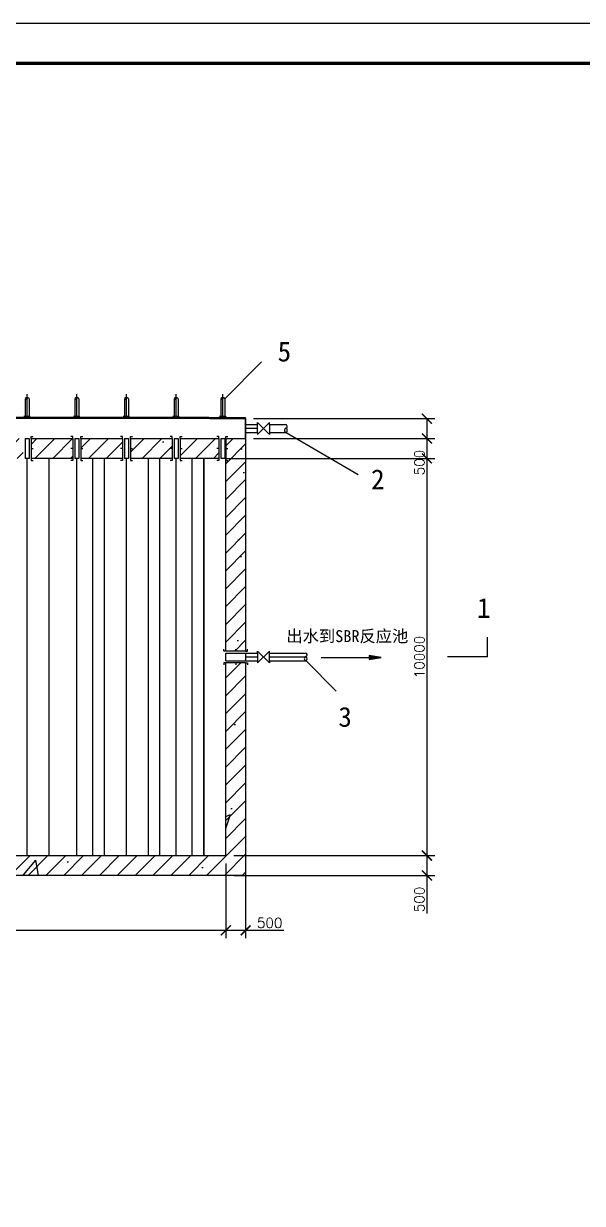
# Model space of a CAD drawing. Header units: millimetres. Extents: x 1414 to 3190, y 159 to 1050.
# Drawn here: x 1727.9 to 1868.5, y 753 to 1050 of the extents above; entities that cross this region are included whole.
import ezdxf

# ---------------------------------------------------------------- set-up
doc = ezdxf.new("R2010")
doc.units = ezdxf.units.MM
for name, color, linetype in [('图层1', 1, 'Continuous'), ('图层3', 3, 'Continuous'), ('图层4', 4, 'Continuous')]:
    doc.layers.add(name, color=color, linetype=linetype)
doc.layers.add('图层2', color=5, linetype='Continuous', lineweight=25)
doc.styles.get("Standard").update_dxf_attribs({"font": 'txt', "bigfont": 'gbcbig.shx'})
doc.dimstyles.new('副本 ISO-25', dxfattribs={"dimtxt": 2.5, "dimasz": 2.5, "dimexe": 2, "dimexo": 2, "dimtad": 1, "dimlfac": 100, "dimtxsty": 'Standard', "dimblk": 'ARCHTICK', "dimcen": 2.5, "dimadec": 0, "dimazin": 0, "dimtfac": 1, "dimtmove": 0, "dimatfit": 3, "dimfxl": 1, "dimarcsym": 0})

# ---------------------------------------------------------------- blocks, each defined once
blk = doc.blocks.new('_ArchTick')
at = {"color": 0, "linetype": 'ByBlock', "const_width": 0.15}
blk.add_lwpolyline([(-0.5, -0.5), (0.5, 0.5)], dxfattribs=at)
blk = doc.blocks.new('*D15')
at = {"layer": '图层4', "color": 0, "lineweight": -2, "transparency": 16777216}
for p, q in [((1578.81, 838.52), (1578.81, 819.72)), ((1778.81, 838.52), (1778.81, 819.72)), ((1578.81, 821.72), (1778.81, 821.72))]:
    blk.add_line(p, q, dxfattribs=at)
at = {"layer": '图层4', "color": 0, "lineweight": -2, "transparency": 16777216, "xscale": 2.5, "yscale": 2.5, "zscale": 2.5, "rotation": 180}
blk.add_blockref('_ArchTick', (1578.81, 821.72), dxfattribs=at)
at = {"layer": '图层4', "color": 0, "lineweight": -2, "transparency": 16777216, "xscale": 2.5, "yscale": 2.5, "zscale": 2.5}
blk.add_blockref('_ArchTick', (1778.81, 821.72), dxfattribs=at)
at = {"layer": '图层4', "color": 0, "lineweight": 25, "transparency": 16777216, "insert": (1678.81, 823.6), "char_height": 2.5, "attachment_point": 5}
blk.add_mtext('20000', dxfattribs=at)
blk = doc.blocks.new('*D16')
at = {"layer": '图层4', "color": 0, "lineweight": -2, "transparency": 16777216}
for p, q in [((1778.81, 838.52), (1778.81, 819.72)), ((1783.81, 838.52), (1783.81, 819.72)), ((1778.81, 821.72), (1783.81, 821.72)), ((1783.81, 821.72), (1793.39, 821.72))]:
    blk.add_line(p, q, dxfattribs=at)
at = {"layer": '图层4', "color": 0, "lineweight": -2, "transparency": 16777216, "xscale": 2.5, "yscale": 2.5, "zscale": 2.5, "rotation": 180}
blk.add_blockref('_ArchTick', (1778.81, 821.72), dxfattribs=at)
at = {"layer": '图层4', "color": 0, "lineweight": -2, "transparency": 16777216, "xscale": 2.5, "yscale": 2.5, "zscale": 2.5}
blk.add_blockref('_ArchTick', (1783.81, 821.72), dxfattribs=at)
at = {"layer": '图层4', "color": 0, "lineweight": 25, "transparency": 16777216, "insert": (1789.85, 823.6), "char_height": 2.5, "attachment_point": 5}
blk.add_mtext('500', dxfattribs=at)
blk = doc.blocks.new('*D26')
at = {"layer": '图层4', "color": 0, "lineweight": -2, "transparency": 16777216}
for p, q in [((1785.81, 950.52), (1831.42, 950.52)), ((1829.42, 950.52), (1829.42, 945.52)), ((1785.81, 945.52), (1831.42, 945.52)), ((1829.42, 945.52), (1829.42, 935.94))]:
    blk.add_line(p, q, dxfattribs=at)
at = {"layer": '图层4', "color": 0, "lineweight": -2, "transparency": 16777216, "xscale": 2.5, "yscale": 2.5, "zscale": 2.5}
for p, rotation in [((1829.42, 950.52), 90), ((1829.42, 945.52), 270)]:
    blk.add_blockref('_ArchTick', p, dxfattribs=dict(at, rotation=rotation))
at = {"layer": '图层4', "color": 0, "transparency": 16777216, "insert": (1827.54, 939.48), "char_height": 2.5, "attachment_point": 5, "rotation": 90}
blk.add_mtext('500', dxfattribs=at)
blk = doc.blocks.new('*D27')
at = {"layer": '图层4', "color": 0, "lineweight": -2, "transparency": 16777216}
for p, q in [((1780.81, 840.52), (1831.42, 840.52)), ((1829.42, 840.52), (1829.42, 835.52)), ((1780.81, 835.52), (1831.42, 835.52)), ((1829.42, 835.52), (1829.42, 825.94))]:
    blk.add_line(p, q, dxfattribs=at)
at = {"layer": '图层4', "color": 0, "lineweight": -2, "transparency": 16777216, "xscale": 2.5, "yscale": 2.5, "zscale": 2.5}
for p, rotation in [((1829.42, 840.52), 90), ((1829.42, 835.52), 270)]:
    blk.add_blockref('_ArchTick', p, dxfattribs=dict(at, rotation=rotation))
at = {"layer": '图层4', "color": 0, "transparency": 16777216, "insert": (1827.54, 829.48), "char_height": 2.5, "attachment_point": 5, "rotation": 90}
blk.add_mtext('500', dxfattribs=at)
blk = doc.blocks.new('*D29')
at = {"layer": '图层4', "color": 0, "lineweight": -2, "transparency": 16777216}
for p, q in [((1779.06, 940.52), (1831.42, 940.52)), ((1829.42, 940.52), (1829.42, 840.52)), ((1780.81, 840.52), (1831.42, 840.52))]:
    blk.add_line(p, q, dxfattribs=at)
at = {"layer": '图层4', "color": 0, "lineweight": -2, "transparency": 16777216, "xscale": 2.5, "yscale": 2.5, "zscale": 2.5}
for p, rotation in [((1829.42, 940.52), 90), ((1829.42, 840.52), 270)]:
    blk.add_blockref('_ArchTick', p, dxfattribs=dict(at, rotation=rotation))
at = {"layer": '图层4', "color": 0, "transparency": 16777216, "insert": (1827.54, 890.52), "char_height": 2.5, "attachment_point": 5, "rotation": 90}
blk.add_mtext('10000', dxfattribs=at)

msp = doc.modelspace()

# ---------------------------------------------------------------- hatches: boundary and pattern name
at = {"lineweight": -2}
msp.add_hatch(color=256, dxfattribs=at).paths.add_polyline_path([(1814.88762, 889.86092), (1817.88762, 890.36092), (1814.88762, 890.86092)])
at = {"layer": '图层4'}
h = msp.add_hatch(dxfattribs=at)
h.set_pattern_fill('AR-CONC', color=256, scale=0.25, style=0)
h.paths.add_polyline_path([(1578.80529, 940.5236), (1578.80529, 945.5236), (1573.80529, 945.5236), (1573.80529, 892.0236), (1578.80529, 892.0236)])
h.paths.add_polyline_path([(1578.80529, 889.0236), (1573.80529, 889.0236), (1573.80529, 835.5236), (1578.80529, 835.5236), (1783.80529, 835.5236), (1783.80529, 840.5236), (1783.80529, 889.0236), (1778.80529, 889.0236), (1778.80529, 840.5236), (1578.80529, 840.5236)])
h.paths.add_polyline_path([(1590.30529, 945.5236), (1580.55529, 945.5236), (1580.55529, 940.5236), (1590.30529, 940.5236)])
h.paths.add_polyline_path([(1602.80529, 945.5236), (1592.30529, 945.5236), (1592.30529, 940.5236), (1602.80529, 940.5236)])
h.paths.add_polyline_path([(1615.30529, 945.5236), (1604.80529, 945.5236), (1604.80529, 940.5236), (1615.30529, 940.5236)])
h.paths.add_polyline_path([(1627.80529, 945.5236), (1617.30529, 945.5236), (1617.30529, 940.5236), (1627.80529, 940.5236)])
h.paths.add_polyline_path([(1640.30529, 945.5236), (1629.80529, 945.5236), (1629.80529, 940.5236), (1640.30529, 940.5236)])
h.paths.add_polyline_path([(1652.80529, 945.5236), (1642.30529, 945.5236), (1642.30529, 940.5236), (1652.80529, 940.5236)])
h.paths.add_polyline_path([(1665.30529, 945.5236), (1654.80529, 945.5236), (1654.80529, 940.5236), (1665.30529, 940.5236)])
h.paths.add_polyline_path([(1677.80529, 945.5236), (1667.30529, 945.5236), (1667.30529, 940.5236), (1677.80529, 940.5236)])
h.paths.add_polyline_path([(1690.30529, 945.5236), (1679.80529, 945.5236), (1679.80529, 940.5236), (1690.30529, 940.5236)])
h.paths.add_polyline_path([(1702.80529, 945.5236), (1692.30529, 945.5236), (1692.30529, 940.5236), (1702.80529, 940.5236)])
h.paths.add_polyline_path([(1715.30529, 945.5236), (1704.80529, 945.5236), (1704.80529, 940.5236), (1715.30529, 940.5236)])
h.paths.add_polyline_path([(1727.80529, 945.5236), (1717.30529, 945.5236), (1717.30529, 940.5236), (1727.80529, 940.5236)])
h.paths.add_polyline_path([(1740.30529, 945.5236), (1729.80529, 945.5236), (1729.80529, 940.5236), (1740.30529, 940.5236)])
h.paths.add_polyline_path([(1752.80529, 945.5236), (1742.30529, 945.5236), (1742.30529, 940.5236), (1752.80529, 940.5236)])
h.paths.add_polyline_path([(1765.30529, 945.5236), (1754.80529, 945.5236), (1754.80529, 940.5236), (1765.30529, 940.5236)])
h.paths.add_polyline_path([(1777.05529, 945.5236), (1767.30529, 945.5236), (1767.30529, 940.5236), (1777.05529, 940.5236)])
h.paths.add_polyline_path([(1783.80529, 945.5236), (1778.80529, 945.5236), (1778.80529, 940.5236), (1778.80529, 940.0236), (1778.80529, 892.0236), (1783.80529, 892.0236)])
h.paths.add_polyline_path([(1578.80529, 699.71833), (1573.80529, 699.71833), (1573.80529, 652.81833), (1573.80529, 649.81833), (1573.80529, 621.21833), (1578.80529, 621.21833), (1578.80529, 649.81833), (1578.80529, 652.81833), (1578.80529, 661.31833)])
h.paths.add_polyline_path([(1783.80529, 604.71833), (1778.80529, 604.71833), (1578.80529, 604.71833), (1578.80529, 618.21833), (1573.80529, 618.21833), (1573.80529, 599.71833), (1578.80529, 599.71833), (1778.80529, 599.71833), (1783.80529, 599.71833)])
h.paths.add_polyline_path([(1783.80529, 649.81833), (1778.80529, 649.81833), (1778.80529, 619.71833), (1783.80529, 619.71833)])
h.paths.add_polyline_path([(1783.80529, 661.31833), (1778.80529, 661.31833), (1778.80529, 652.81833), (1783.80529, 652.81833)])
h.paths.add_polyline_path([(1783.80529, 669.71833), (1778.80529, 669.71833), (1778.80529, 661.31833), (1783.80529, 661.31833)])
h.paths.add_polyline_path([(1783.80529, 673.31833), (1778.80529, 673.31833), (1778.80529, 669.71833), (1783.80529, 669.71833)])
h.paths.add_polyline_path([(1783.80529, 679.71833), (1778.80529, 679.71833), (1778.80529, 673.31833), (1783.80529, 673.31833)])
h.paths.add_polyline_path([(1783.80529, 690.46833), (1778.80529, 690.46833), (1778.80529, 679.71833), (1783.80529, 679.71833)])
h.paths.add_polyline_path([(1783.80529, 699.71833), (1778.80529, 699.71833), (1778.80529, 694.71833), (1783.80529, 694.71833)])
h.paths.add_polyline_path([(1783.80529, 694.71833), (1778.80529, 694.71833), (1778.80529, 693.46833), (1783.80529, 693.46833)])
h.paths.add_polyline_path([(2045.90511, 931.45583), (2040.90511, 931.45583), (2040.90511, 843.20583), (1940.90511, 843.20583), (1940.90511, 908.30583), (1935.90511, 908.30583), (1935.90511, 838.20583), (2045.90511, 838.20583)])
h.paths.add_polyline_path([(1940.90511, 938.20583), (1935.90511, 938.20583), (1935.90511, 916.70583), (1940.90511, 916.70583)])
h.paths.add_polyline_path([(1940.90511, 914.70583), (1935.90511, 914.70583), (1935.90511, 910.30583), (1940.90511, 910.30583)])
h.paths.add_polyline_path([(1938.40511, 927.21239), (1945.48845, 927.21239), (1945.48845, 923.46239), (1938.40511, 923.46239)], flags=24)
h = msp.add_hatch(dxfattribs=at)
h.set_pattern_fill('ANSI31', color=256, style=0)
h.paths.add_polyline_path([(1578.80529, 940.5236), (1578.80529, 945.5236), (1573.80529, 945.5236), (1573.80529, 892.0236), (1578.80529, 892.0236)])
h.paths.add_polyline_path([(1578.80529, 889.0236), (1573.80529, 889.0236), (1573.80529, 835.5236), (1578.80529, 835.5236), (1783.80529, 835.5236), (1783.80529, 840.5236), (1783.80529, 889.0236), (1778.80529, 889.0236), (1778.80529, 840.5236), (1578.80529, 840.5236)])
h.paths.add_polyline_path([(1783.80529, 945.5236), (1778.80529, 945.5236), (1778.80529, 940.5236), (1778.80529, 940.0236), (1778.80529, 892.0236), (1783.80529, 892.0236)])
h.paths.add_polyline_path([(1777.05529, 945.5236), (1767.30529, 945.5236), (1767.30529, 940.5236), (1777.05529, 940.5236)])
h.paths.add_polyline_path([(1765.30529, 945.5236), (1754.80529, 945.5236), (1754.80529, 940.5236), (1765.30529, 940.5236)])
h.paths.add_polyline_path([(1752.80529, 945.5236), (1742.30529, 945.5236), (1742.30529, 940.5236), (1752.80529, 940.5236)])
h.paths.add_polyline_path([(1740.30529, 945.5236), (1729.80529, 945.5236), (1729.80529, 940.5236), (1740.30529, 940.5236)])
h.paths.add_polyline_path([(1727.80529, 945.5236), (1717.30529, 945.5236), (1717.30529, 940.5236), (1727.80529, 940.5236)])
h.paths.add_polyline_path([(1715.30529, 945.5236), (1704.80529, 945.5236), (1704.80529, 940.5236), (1715.30529, 940.5236)])
h.paths.add_polyline_path([(1702.80529, 945.5236), (1692.30529, 945.5236), (1692.30529, 940.5236), (1702.80529, 940.5236)])
h.paths.add_polyline_path([(1690.30529, 945.5236), (1679.80529, 945.5236), (1679.80529, 940.5236), (1690.30529, 940.5236)])
h.paths.add_polyline_path([(1677.80529, 945.5236), (1667.30529, 945.5236), (1667.30529, 940.5236), (1677.80529, 940.5236)])
h.paths.add_polyline_path([(1665.30529, 945.5236), (1654.80529, 945.5236), (1654.80529, 940.5236), (1665.30529, 940.5236)])
h.paths.add_polyline_path([(1652.80529, 945.5236), (1642.30529, 945.5236), (1642.30529, 940.5236), (1652.80529, 940.5236)])
h.paths.add_polyline_path([(1640.30529, 945.5236), (1629.80529, 945.5236), (1629.80529, 940.5236), (1640.30529, 940.5236)])
h.paths.add_polyline_path([(1627.80529, 945.5236), (1617.30529, 945.5236), (1617.30529, 940.5236), (1627.80529, 940.5236)])
h.paths.add_polyline_path([(1615.30529, 945.5236), (1604.80529, 945.5236), (1604.80529, 940.5236), (1615.30529, 940.5236)])
h.paths.add_polyline_path([(1602.80529, 945.5236), (1592.30529, 945.5236), (1592.30529, 940.5236), (1602.80529, 940.5236)])
h.paths.add_polyline_path([(1578.80529, 649.81833), (1578.80529, 652.81833), (1578.80529, 661.31833), (1578.80529, 699.71833), (1573.80529, 699.71833), (1573.80529, 652.81833), (1573.80529, 649.81833), (1573.80529, 621.21833), (1578.80529, 621.21833)])
h.paths.add_polyline_path([(1783.80529, 604.71833), (1778.80529, 604.71833), (1578.80529, 604.71833), (1578.80529, 618.21833), (1573.80529, 618.21833), (1573.80529, 599.71833), (1578.80529, 599.71833), (1778.80529, 599.71833), (1783.80529, 599.71833)])
h.paths.add_polyline_path([(1783.80529, 690.46833), (1778.80529, 690.46833), (1778.80529, 679.71833), (1783.80529, 679.71833)])
h.paths.add_polyline_path([(1783.80529, 699.71833), (1778.80529, 699.71833), (1778.80529, 694.71833), (1783.80529, 694.71833)])
h.paths.add_polyline_path([(1783.80529, 679.71833), (1778.80529, 679.71833), (1778.80529, 673.31833), (1783.80529, 673.31833)])
h.paths.add_polyline_path([(1783.80529, 673.31833), (1778.80529, 673.31833), (1778.80529, 669.71833), (1783.80529, 669.71833)])
h.paths.add_polyline_path([(1783.80529, 669.71833), (1778.80529, 669.71833), (1778.80529, 661.31833), (1783.80529, 661.31833)])
h.paths.add_polyline_path([(1783.80529, 661.31833), (1778.80529, 661.31833), (1778.80529, 652.81833), (1783.80529, 652.81833)])
h.paths.add_polyline_path([(1783.80529, 649.81833), (1778.80529, 649.81833), (1778.80529, 619.71833), (1783.80529, 619.71833)])
h.paths.add_polyline_path([(1783.80529, 619.71833), (1778.80529, 619.71833), (1778.80529, 616.21833), (1783.80529, 616.21833)])
h.paths.add_polyline_path([(2045.90511, 931.45583), (2040.90511, 931.45583), (2040.90511, 843.20583), (1940.90511, 843.20583), (1940.90511, 908.30583), (1935.90511, 908.30583), (1935.90511, 838.20583), (2045.90511, 838.20583)])
h.paths.add_polyline_path([(2045.90511, 938.20583), (2040.90511, 938.20583), (2040.90511, 931.45583), (2045.90511, 931.45583)])
h.paths.add_polyline_path([(1940.90511, 938.20583), (1935.90511, 938.20583), (1935.90511, 916.70583), (1940.90511, 916.70583)])
h.paths.add_polyline_path([(1940.90511, 914.70583), (1935.90511, 914.70583), (1935.90511, 910.30583), (1940.90511, 910.30583)])
h.paths.add_polyline_path([(1938.40511, 927.21239), (1945.48845, 927.21239), (1945.48845, 923.46239), (1938.40511, 923.46239)], flags=24)

# ---------------------------------------------------------------- linework, layer by layer
at = {"lineweight": 25}
for p, q in [((2255.10282, 1049.9729), (1414.10282, 1049.9729)), ((1778.59636, 955.54547), (1787.81308, 964.8509)), ((1774.55529, 950.7736), (1583.80529, 950.7736)), ((1774.80529, 950.5236), (1583.80529, 950.5236)), ((1774.80529, 950.5236), (1778.80529, 950.5236)), ((1778.80529, 950.7736), (1783.80529, 950.7736)), ((1778.80529, 950.5236), (1783.80529, 950.5236)), ((1783.80529, 945.5236), (1783.80529, 950.7736)), ((1783.80529, 950.5236), (1783.80529, 945.5236)), ((1783.80529, 949.0236), (1786.80529, 949.0236)), ((1786.80529, 948.0236), (1783.80529, 948.0236)), ((1786.80529, 949.0236), (1786.80529, 949.5236)), ((1789.80529, 949.5236), (1786.80529, 946.5236)), ((1786.80529, 949.5236), (1789.80529, 946.5236)), ((1786.80529, 947.0236), (1786.80529, 949.0236)), ((1789.80529, 949.0236), (1789.80529, 949.5236)), ((1789.80529, 949.0236), (1793.53224, 949.0236)), ((1789.80529, 949.0236), (1789.80529, 946.5236)), ((1793.53224, 949.0236), (1793.80529, 949.0236)), ((1728.30529, 945.5236), (1729.30529, 945.5236)), ((1729.80529, 945.5236), (1740.30529, 945.5236)), ((1740.80529, 945.5236), (1741.80529, 945.5236)), ((1742.30529, 945.5236), (1752.80529, 945.5236)), ((1753.30529, 945.5236), (1754.30529, 945.5236)), ((1754.80529, 945.5236), (1765.30529, 945.5236)), ((1765.80529, 945.5236), (1766.80529, 945.5236)), ((1767.30529, 945.5236), (1777.05529, 945.5236)), ((1777.55529, 945.5236), (1778.55529, 945.5236)), ((1778.80529, 945.5236), (1783.80529, 945.5236)), ((1783.80529, 947.0236), (1786.80529, 947.0236)), ((1783.80529, 945.5236), (1783.80529, 892.0236)), ((1786.80529, 947.0236), (1786.80529, 946.5236)), ((1789.80529, 947.0236), (1793.80529, 947.0236)), ((1793.80529, 947.0236), (1794.02272, 947.0236)), ((1794.02272, 947.0236), (1812.1516, 936.4588)), ((1729.30529, 940.5236), (1728.30529, 940.5236)), ((1740.30529, 940.5236), (1729.80529, 940.5236)), ((1734.35308, 840.5236), (1734.35308, 940.5236)), ((1741.80529, 940.5236), (1740.80529, 940.5236)), ((1741.30529, 840.5236), (1741.30529, 940.5236)), ((1752.80529, 940.5236), (1742.30529, 940.5236)), ((1748.2575, 840.5236), (1748.2575, 940.5236)), ((1754.30529, 940.5236), (1753.30529, 940.5236)), ((1765.30529, 940.5236), (1754.80529, 940.5236)), ((1759.35308, 840.5236), (1759.35308, 940.5236)), ((1766.80529, 940.5236), (1765.80529, 940.5236)), ((1766.30529, 840.5236), (1766.30529, 940.5236)), ((1777.05529, 940.5236), (1767.30529, 940.5236)), ((1773.2575, 940.5236), (1773.2575, 883.1628)), ((1773.2575, 840.5236), (1773.2575, 940.5236)), ((1778.55529, 940.5236), (1777.55529, 940.5236)), ((1778.80529, 892.0236), (1778.80529, 940.5236)), ((1844.63537, 890.5236), (1844.63537, 895.5236)), ((1844.63537, 890.5236), (1844.63537, 895.5236)), ((1778.80529, 889.5236), (1778.80529, 891.5236)), ((1781.30529, 892.0236), (1781.30529, 892.5236)), ((1783.80529, 891.5236), (1783.80529, 889.5236)), ((1778.80529, 840.5236), (1778.80529, 889.0236)), ((1781.30529, 889.0236), (1781.30529, 888.5236)), ((1783.80529, 889.0236), (1783.80529, 840.5236)), ((1799.02272, 889.5236), (1806.6063, 881.92601)), ((1844.63537, 890.5236), (1834.63537, 890.5236)), ((1844.63537, 890.5236), (1834.63537, 890.5236)), ((1773.2575, 883.1628), (1773.2575, 840.5236)), ((1578.80529, 840.5236), (1778.80529, 840.5236)), ((1783.80529, 840.5236), (1783.80529, 835.5236)), ((1783.80529, 835.5236), (1578.80529, 835.5236))]:
    msp.add_line(p, q, dxfattribs=at)
at = {"lineweight": 100}
msp.add_line((1439.10282, 1039.9729), (2245.10282, 1039.9729), dxfattribs=at)
at = {"color": 1, "lineweight": 25}
for p, q in [((1786.80529, 891.5236), (1786.80529, 892.0236)), ((1786.80529, 892.0236), (1789.80529, 889.0236)), ((1789.80529, 892.0236), (1786.80529, 889.0236)), ((1786.80529, 891.5236), (1786.80529, 889.0236)), ((1789.80529, 891.5236), (1789.80529, 892.0236)), ((1789.80529, 889.5236), (1789.80529, 891.5236)), ((1789.80529, 889.5236), (1789.80529, 889.0236))]:
    msp.add_line(p, q, dxfattribs=at)
at = {"lineweight": -2}
for p, q in [((1802.84351, 890.36092), (1814.88762, 890.36092)), ((1814.88762, 890.86092), (1814.88762, 889.86092)), ((1817.88762, 890.36092), (1814.88762, 890.86092)), ((1814.88762, 889.86092), (1817.88762, 890.36092))]:
    msp.add_line(p, q, dxfattribs=at)
at = {"color": 3, "lineweight": 25}
for centre, radius, start, end in [((1728.60649, 955.35286), 0.41087, 47.6134, 137.1446295), ((1728.5879, 955.6961), 0.28972, 192.7190179, 339.4858199), ((1729.07982, 955.54369), 0.22636, 354.9089109, 167.009705), ((1741.10649, 955.35286), 0.41087, 47.6134, 137.1446295), ((1741.0879, 955.6961), 0.28972, 192.7190179, 339.4858199), ((1741.57982, 955.54369), 0.22636, 354.9089109, 167.009705), ((1753.60649, 955.35286), 0.41087, 47.6134, 137.1446295), ((1753.5879, 955.6961), 0.28972, 192.7190179, 339.4858199), ((1754.07982, 955.54369), 0.22636, 354.9089109, 167.009705), ((1766.10649, 955.35286), 0.41087, 47.6134, 137.1446295), ((1766.0879, 955.6961), 0.28972, 192.7190179, 339.4858199), ((1766.57982, 955.54369), 0.22636, 354.9089109, 167.009705), ((1777.85649, 955.35286), 0.41087, 47.6134, 137.1446295), ((1777.8379, 955.6961), 0.28972, 192.7190179, 339.4858199), ((1778.32982, 955.54369), 0.22636, 354.9089109, 167.009705)]:
    msp.add_arc(centre, radius, start, end, dxfattribs=at)
at = {"lineweight": 25}
for centre, radius, start, end in [((1794.15029, 947.58882), 0.57944, 110.5141801, 257.2809821), ((1793.84546, 948.57266), 0.45273, 282.990295, 95.0910891), ((1793.4638, 947.626), 0.82175, 312.8553705, 42.3866)]:
    msp.add_arc(centre, radius, start, end, dxfattribs=at)
at = {"color": 1, "lineweight": 25}
for centre, radius, start, end in [((1798.84546, 891.07266), 0.45273, 282.990295, 95.0910891), ((1799.15029, 890.08882), 0.57944, 110.5141801, 257.2809821), ((1798.4638, 890.126), 0.82175, 312.8553705, 42.3866)]:
    msp.add_arc(centre, radius, start, end, dxfattribs=at)
at = {"layer": '图层1', "lineweight": 25}
for p, q in [((1778.80529, 891.5236), (1786.80529, 891.5236)), ((1789.80529, 891.5236), (1798.80529, 891.5236)), ((1778.80529, 889.5236), (1786.80529, 889.5236)), ((1783.80529, 890.5236), (1786.80529, 890.5236)), ((1789.80529, 890.5236), (1798.76726, 890.5236)), ((1789.80529, 889.5236), (1799.02272, 889.5236)), ((1791.74819, 890.5236), (1798.76726, 890.5236)), ((1792.45168, 889.5236), (1799.02272, 889.5236))]:
    msp.add_line(p, q, dxfattribs=at)
at = {"layer": '图层2', "lineweight": 25}
for p, q in [((1728.80529, 950.7736), (1728.80529, 951.79482)), ((1753.80529, 950.7736), (1753.80529, 951.38593)), ((1766.30529, 950.7736), (1766.30529, 952.02841)), ((1778.05529, 950.7736), (1778.05529, 952.26166)), ((1729.80529, 945.5236), (1729.80529, 946.0236)), ((1729.80529, 946.0236), (1730.30529, 946.0236)), ((1729.80529, 945.5236), (1729.80529, 940.5236)), ((1740.30529, 946.0236), (1739.80529, 946.0236)), ((1740.30529, 945.5236), (1740.30529, 946.0236)), ((1740.30529, 945.5236), (1740.30529, 940.5236)), ((1742.30529, 945.5236), (1742.30529, 946.0236)), ((1742.30529, 946.0236), (1742.80529, 946.0236)), ((1742.30529, 945.5236), (1742.30529, 940.5236)), ((1752.80529, 946.0236), (1752.30529, 946.0236)), ((1752.80529, 945.5236), (1752.80529, 946.0236)), ((1752.80529, 945.5236), (1752.80529, 940.5236)), ((1754.80529, 945.5236), (1754.80529, 946.0236)), ((1754.80529, 946.0236), (1755.30529, 946.0236)), ((1754.80529, 945.5236), (1754.80529, 940.5236)), ((1765.30529, 946.0236), (1764.80529, 946.0236)), ((1765.30529, 945.5236), (1765.30529, 946.0236)), ((1765.30529, 945.5236), (1765.30529, 940.5236)), ((1767.30529, 945.5236), (1767.30529, 946.0236)), ((1767.30529, 946.0236), (1767.80529, 946.0236)), ((1767.30529, 945.5236), (1767.30529, 940.5236)), ((1777.05529, 946.0236), (1776.55529, 946.0236)), ((1777.05529, 945.5236), (1777.05529, 946.0236)), ((1777.05529, 945.5236), (1777.05529, 940.5236)), ((1778.80529, 945.5236), (1778.80529, 946.0236)), ((1778.80529, 946.0236), (1779.30529, 946.0236)), ((1778.80529, 945.5236), (1778.80529, 940.5236)), ((1729.80529, 943.0236), (1730.30529, 943.0236)), ((1740.30529, 943.0236), (1739.80529, 943.0236)), ((1742.30529, 943.0236), (1742.80529, 943.0236)), ((1752.80529, 943.0236), (1752.30529, 943.0236)), ((1754.80529, 943.0236), (1755.30529, 943.0236)), ((1765.30529, 943.0236), (1764.80529, 943.0236)), ((1767.30529, 943.0236), (1767.80529, 943.0236)), ((1777.05529, 943.0236), (1776.55529, 943.0236)), ((1778.80529, 943.0236), (1779.30529, 943.0236)), ((1728.80529, 840.5236), (1728.80529, 940.5236)), ((1729.80529, 940.5236), (1729.80529, 940.0236)), ((1729.80529, 940.0236), (1730.30529, 940.0236)), ((1740.30529, 940.0236), (1739.80529, 940.0236)), ((1740.30529, 940.5236), (1740.30529, 940.0236)), ((1742.30529, 940.5236), (1742.30529, 940.0236)), ((1742.30529, 940.0236), (1742.80529, 940.0236)), ((1745.3591, 840.5236), (1745.3591, 940.5236)), ((1752.80529, 940.0236), (1752.30529, 940.0236)), ((1752.80529, 940.5236), (1752.80529, 940.0236)), ((1753.80529, 840.5236), (1753.80529, 940.5236)), ((1754.80529, 940.5236), (1754.80529, 940.0236)), ((1754.80529, 940.0236), (1755.30529, 940.0236)), ((1762.25148, 840.5236), (1762.25148, 940.5236)), ((1765.30529, 940.0236), (1764.80529, 940.0236)), ((1765.30529, 940.5236), (1765.30529, 940.0236)), ((1767.30529, 940.5236), (1767.30529, 940.0236)), ((1767.30529, 940.0236), (1767.80529, 940.0236)), ((1770.3591, 840.5236), (1770.3591, 940.5236)), ((1777.05529, 940.0236), (1776.55529, 940.0236)), ((1777.05529, 940.5236), (1777.05529, 940.0236)), ((1778.80529, 940.5236), (1778.80529, 940.0236)), ((1778.80529, 940.0236), (1779.30529, 940.0236)), ((1778.30529, 892.0236), (1778.30529, 892.5236)), ((1778.80529, 892.0236), (1778.30529, 892.0236)), ((1783.80529, 892.0236), (1778.80529, 892.0236)), ((1783.80529, 892.0236), (1784.30529, 892.0236)), ((1784.30529, 892.0236), (1784.30529, 892.5236)), ((1778.80529, 889.0236), (1778.30529, 889.0236)), ((1778.30529, 889.0236), (1778.30529, 888.5236)), ((1783.80529, 889.0236), (1778.80529, 889.0236)), ((1783.80529, 889.0236), (1784.30529, 889.0236)), ((1784.30529, 889.0236), (1784.30529, 888.5236))]:
    msp.add_line(p, q, dxfattribs=at)
at = {"layer": '图层3', "lineweight": 25}
for p, q in [((1728.80529, 951.0236), (1728.80529, 956.69425)), ((1741.30529, 951.0236), (1741.30529, 956.69425)), ((1753.80529, 951.0236), (1753.80529, 956.69425)), ((1766.30529, 951.0236), (1766.30529, 956.69425)), ((1778.05529, 951.0236), (1778.05529, 956.69425)), ((1728.30529, 955.5236), (1728.30529, 951.0236)), ((1729.30529, 955.5236), (1729.30529, 951.0236)), ((1740.80529, 955.5236), (1740.80529, 951.0236)), ((1741.80529, 955.5236), (1741.80529, 951.0236)), ((1753.30529, 955.5236), (1753.30529, 951.0236)), ((1754.30529, 955.5236), (1754.30529, 951.0236)), ((1765.80529, 955.5236), (1765.80529, 951.0236)), ((1766.80529, 955.5236), (1766.80529, 951.0236)), ((1777.55529, 955.5236), (1777.55529, 951.0236)), ((1778.55529, 955.5236), (1778.55529, 951.0236)), ((1728.30529, 951.0236), (1728.00529, 951.0236)), ((1728.16529, 950.7736), (1728.00529, 951.0236)), ((1729.30529, 951.0236), (1728.30529, 951.0236)), ((1729.30529, 951.0236), (1729.60529, 951.0236)), ((1729.60529, 951.0236), (1729.44529, 950.7736)), ((1740.80529, 951.0236), (1740.50529, 951.0236)), ((1740.66529, 950.7736), (1740.50529, 951.0236)), ((1741.80529, 951.0236), (1740.80529, 951.0236)), ((1741.80529, 951.0236), (1742.10529, 951.0236)), ((1742.10529, 951.0236), (1741.94529, 950.7736)), ((1753.30529, 951.0236), (1753.00529, 951.0236)), ((1753.16529, 950.7736), (1753.00529, 951.0236)), ((1754.30529, 951.0236), (1753.30529, 951.0236)), ((1754.30529, 951.0236), (1754.60529, 951.0236)), ((1754.60529, 951.0236), (1754.44529, 950.7736)), ((1765.80529, 951.0236), (1765.50529, 951.0236)), ((1765.66529, 950.7736), (1765.50529, 951.0236)), ((1766.80529, 951.0236), (1765.80529, 951.0236)), ((1766.80529, 951.0236), (1767.10529, 951.0236)), ((1767.10529, 951.0236), (1766.94529, 950.7736)), ((1777.55529, 951.0236), (1777.25529, 951.0236)), ((1777.41529, 950.7736), (1777.25529, 951.0236)), ((1778.55529, 951.0236), (1777.55529, 951.0236)), ((1778.55529, 951.0236), (1778.85529, 951.0236)), ((1778.85529, 951.0236), (1778.69529, 950.7736)), ((1728.30529, 945.5236), (1728.30529, 940.5236)), ((1729.30529, 945.5236), (1729.30529, 940.5236)), ((1740.80529, 945.5236), (1740.80529, 940.5236)), ((1741.80529, 945.5236), (1741.80529, 940.5236)), ((1753.30529, 945.5236), (1753.30529, 940.5236)), ((1754.30529, 945.5236), (1754.30529, 940.5236)), ((1765.80529, 945.5236), (1765.80529, 940.5236)), ((1766.80529, 945.5236), (1766.80529, 940.5236)), ((1777.55529, 945.5236), (1777.55529, 940.5236)), ((1778.55529, 945.5236), (1778.55529, 940.5236))]:
    msp.add_line(p, q, dxfattribs=at)
at = {"layer": '图层3', "color": 0, "lineweight": 25}
msp.add_line((1774.55529, 950.7736), (1778.80529, 950.7736), dxfattribs=at)

# ---------------------------------------------------------------- texts
at = {"lineweight": 25, "char_height": 5}
for s, insert, width, attachment_point in [('{\\fFangSong|b0|i0|c134|p49;5}', (1793.55251, 967.39233), 30, 5), ('{\\fFangSong|b0|i0|c134|p49;2}', (1817.08031, 935.25388), 30, 5), ('{\\f@FangSong|b0|i0|c134|p49;1}', (1845.43261, 905.37495), 17.8180302, 3), ('{\\fFangSong|b0|i0|c134|p49;3}', (1808.82758, 875.40957), 30, 5)]:
    msp.add_mtext(s, dxfattribs=dict(at, insert=insert, width=width, attachment_point=attachment_point))
at = {"lineweight": -2, "insert": (1794.0523, 897.28024), "char_height": 3, "width": 39.9924799, "attachment_point": 1}
msp.add_mtext('{\\fFangSong|b1|i0|c134|p49;出水到SBR反应池}', dxfattribs=at)

# ---------------------------------------------------------------- dimensions: what is measured, and where the dimension line sits
at = {"layer": '图层4'}
for base, p1, p2, picture, middle in [((1829.41828, 945.5236), (1783.80529, 950.5236), (1783.80529, 945.5236), '*D26', (1827.54328, 939.48193)), ((1829.41828, 840.5236), (1777.05529, 940.5236), (1778.80529, 840.5236), '*D29', (1827.54328, 890.5236)), ((1829.41828, 835.5236), (1778.80529, 840.5236), (1778.80529, 835.5236), '*D27', (1827.54328, 829.48193))]:
    dim = msp.add_linear_dim(base=base, p1=p1, p2=p2, angle=90, dimstyle='副本 ISO-25', dxfattribs=at)
    dim.commit()
    dim.dimension.update_dxf_attribs({"geometry": picture, "text_midpoint": middle})
at = {"layer": '图层4', "lineweight": 25}
for base, p1, p2, picture, middle in [((1778.80529, 821.7237), (1578.80529, 840.5236), (1778.80529, 840.5236), '*D15', (1678.80529, 823.5987)), ((1783.80529, 821.7237), (1778.80529, 840.5236), (1783.80529, 840.5236), '*D16', (1789.84696, 823.5987))]:
    dim = msp.add_linear_dim(base=base, p1=p1, p2=p2, dimstyle='副本 ISO-25', dxfattribs=at)
    dim.commit()
    dim.dimension.update_dxf_attribs({"geometry": picture, "text_midpoint": middle})

doc.saveas('drawing.dxf')
